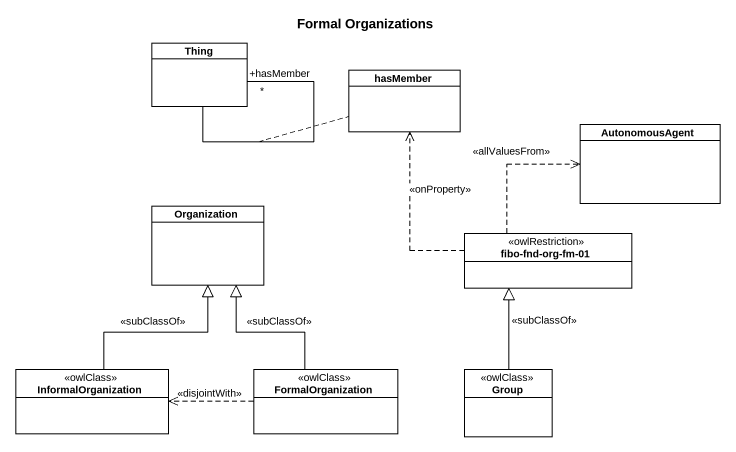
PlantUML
@startuml
title Formal Organizations
hide circle
hide empty members
class Thing
class hasMember
class AutonomousAgent
class Organization
class "fibo-fnd-org-fm-01" as fibo_fnd_org_fm_01 <<owlRestriction>>
class InformalOrganization <<owlClass>>
class FormalOrganization <<owlClass>>
class "Group" as Group_ <<owlClass>>
Thing -- "+hasMember\n*" Thing
(Thing, Thing) .. hasMember
fibo_fnd_org_fm_01 .up.> hasMember : <<onProperty>>
fibo_fnd_org_fm_01 .up.> AutonomousAgent : <<allValuesFrom>>
InformalOrganization -up-|> Organization : <<subClassOf>>
FormalOrganization -up-|> Organization : <<subClassOf>>
FormalOrganization .left.> InformalOrganization : <<disjointWith>>
Group_ -up-|> fibo_fnd_org_fm_01 : <<subClassOf>>
@enduml
